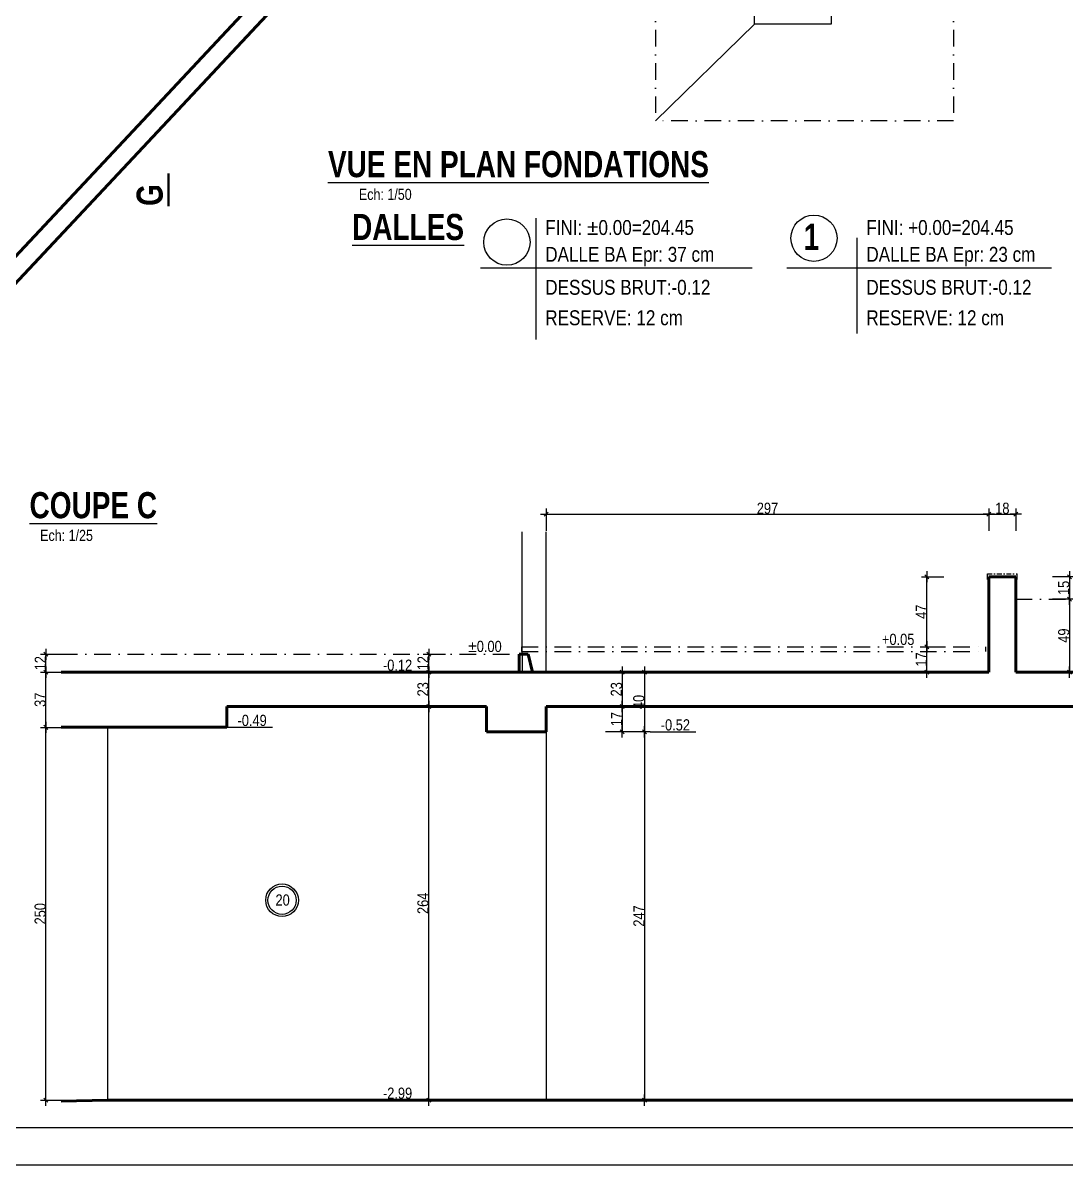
# Model space of a CAD drawing. Header units: centimetres. Extents: x 38820 to 82487, y -36363 to -12804.
# Drawn here: x 48292 to 49692, y -26723 to -25191 of the extents above; entities that cross this region are included whole.
import ezdxf
from ezdxf.enums import TextEntityAlignment as Align

# ---------------------------------------------------------------- set-up
doc = ezdxf.new("R2010")
doc.units = ezdxf.units.CM
doc.header["$LTSCALE"] = 0.5
doc.linetypes.add('TIRETPT2', pattern=[12.7, 6.35, -3.175, 0, -3.175])
doc.layers.get('DEFPOINTS').update_dxf_attribs({"linetype": 'CONTINUOUS'})
for name, color, linetype in [('01_Cad_2', 5, 'CONTINUOUS'), ('01_cote_gen', 4, 'CONTINUOUS'), ('01_linteaux', 2, 'CONTINUOUS'), ('01_texte', 230, 'CONTINUOUS'), ('AA_COTES', 2, 'CONTINUOUS')]:
    doc.layers.add(name, color=color, linetype=linetype)
doc.layers.add('01_murs_coup', color=5, linetype='CONTINUOUS', lineweight=60)
doc.styles.add('ARIAL NA', font='ARIALN.TTF')
doc.styles.add('Arial Narrow', font='ARIALN.TTF')
doc.styles.add('impact', font='impact.ttf')
doc.styles.add('MATTE_TXT', font='arial.ttf')
doc.styles.add('STYLE2', font='ARIALN.TTF')
doc.dimstyles.new('JB25', dxfattribs={"dimscale": 0.1, "dimtxt": 150, "dimasz": 15, "dimexe": 0.1, "dimexo": 0.1, "dimgap": 0.09, "dimtad": 1, "dimdec": 1, "dimlfac": 0.5, "dimdsep": 46, "dimtxsty": 'STYLE2', "dimblk1": 'BOND_G', "dimblk2": 'BOND_D', "dimsah": 1, "dimcen": 1.5, "dimdle": 0.01, "dimse1": 1, "dimse2": 1, "dimclrd": 4, "dimclre": 2, "dimclrt": 6, "dimazin": 2, "dimtfac": 2.333333, "dimtdec": 1, "dimtix": 1, "dimtmove": 2, "dimatfit": 3, "dimldrblk": 'BOND_G', "dimfxl": 1, "dimtolj": 1, "dimtzin": 0, "dimarcsym": 0})

# ---------------------------------------------------------------- blocks, each defined once
blk = doc.blocks.new('BOND_G')
at = {"layer": 'AA_COTES', "color": 0}
for p, q in [((0, -5), (0, 15)), ((5, 0), (-5, 0)), ((1.8, 1.8), (-1.8, -1.8))]:
    blk.add_line(p, q, dxfattribs=at)
blk = doc.blocks.new('BOND_D')
at = {"layer": 'AA_COTES', "color": 0}
for p, q in [((5, 0), (-5, 0)), ((-1.8, -1.8), (1.8, 1.8)), ((0, 5), (0, -15))]:
    blk.add_line(p, q, dxfattribs=at)
blk = doc.blocks.new('*D977')
at = {"layer": '01_cote_gen', "color": 4, "lineweight": -2, "transparency": 16777216}
blk.add_line((48836.7, -26634.3), (48836.7, -26109.3), dxfattribs=at)
at = {"layer": 'DEFPOINTS', "color": 0}
for p in [(48836.7, -26107.8), (48938.3, -26107.8), (48938.3, -26635.8)]:
    blk.add_point(p, dxfattribs=at)
at = {"layer": '01_cote_gen', "color": 4, "lineweight": -2, "transparency": 16777216, "xscale": 1.5, "yscale": 1.5, "zscale": 1.5}
for name, p, rotation in [('BOND_D', (48836.7, -26107.8), 90), ('BOND_G', (48836.7, -26635.8), 270)]:
    blk.add_blockref(name, p, dxfattribs=dict(at, rotation=rotation))
at = {"layer": '01_cote_gen', "color": 6, "transparency": 16777216, "insert": (48829, -26371.8), "char_height": 15, "attachment_point": 5, "rotation": 90, "style": 'STYLE2'}
blk.add_mtext('\\A1;264', dxfattribs=at)
blk = doc.blocks.new('*D978')
at = {"layer": '01_cote_gen', "color": 4, "lineweight": -2, "transparency": 16777216}
blk.add_line((48836.7, -26106.3), (48836.7, -26063.3), dxfattribs=at)
at = {"layer": 'DEFPOINTS', "color": 0}
for p in [(48836.7, -26061.8), (48906.7, -26061.8), (48889.5, -26107.8)]:
    blk.add_point(p, dxfattribs=at)
at = {"layer": '01_cote_gen', "color": 4, "lineweight": -2, "transparency": 16777216, "xscale": 1.5, "yscale": 1.5, "zscale": 1.5}
for name, p, rotation in [('BOND_D', (48836.7, -26061.8), 90), ('BOND_G', (48836.7, -26107.8), 270)]:
    blk.add_blockref(name, p, dxfattribs=dict(at, rotation=rotation))
at = {"layer": '01_cote_gen', "color": 6, "transparency": 16777216, "insert": (48829, -26084.8), "char_height": 15, "attachment_point": 5, "rotation": 90, "style": 'STYLE2'}
blk.add_mtext('\\A1;23', dxfattribs=at)
blk = doc.blocks.new('*D979')
at = {"layer": '01_cote_gen', "color": 4, "lineweight": -2, "transparency": 16777216}
blk.add_line((48836.7, -26060.3), (48836.7, -26039.3), dxfattribs=at)
at = {"layer": 'DEFPOINTS', "color": 0}
for p in [(48836.7, -26037.8), (48890.7, -26037.8), (48890.7, -26061.8)]:
    blk.add_point(p, dxfattribs=at)
at = {"layer": '01_cote_gen', "color": 4, "lineweight": -2, "transparency": 16777216, "xscale": 1.5, "yscale": 1.5, "zscale": 1.5}
for name, p, rotation in [('BOND_D', (48836.7, -26037.8), 90), ('BOND_G', (48836.7, -26061.8), 270)]:
    blk.add_blockref(name, p, dxfattribs=dict(at, rotation=rotation))
at = {"layer": '01_cote_gen', "color": 6, "transparency": 16777216, "insert": (48829.1, -26049.8), "char_height": 15, "attachment_point": 5, "rotation": 90, "style": 'STYLE2'}
blk.add_mtext('\\A1;12', dxfattribs=at)
blk = doc.blocks.new('*D980')
at = {"layer": '01_cote_gen', "color": 4, "lineweight": -2, "transparency": 16777216}
blk.add_line((48995.5, -25849.8), (49586.5, -25849.8), dxfattribs=at)
at = {"layer": 'DEFPOINTS', "color": 0}
for p in [(49588, -25849.8), (48994, -25917.8), (49588, -25917.8)]:
    blk.add_point(p, dxfattribs=at)
at = {"layer": '01_cote_gen', "color": 4, "lineweight": -2, "transparency": 16777216, "xscale": 1.5, "yscale": 1.5, "zscale": 1.5, "rotation": 180}
blk.add_blockref('BOND_G', (48994, -25849.8), dxfattribs=at)
at = {"layer": '01_cote_gen', "color": 4, "lineweight": -2, "transparency": 16777216, "xscale": 1.5, "yscale": 1.5, "zscale": 1.5}
blk.add_blockref('BOND_D', (49588, -25849.8), dxfattribs=at)
at = {"layer": '01_cote_gen', "color": 6, "transparency": 16777216, "insert": (49291, -25842.1), "char_height": 15, "attachment_point": 5, "style": 'STYLE2'}
blk.add_mtext('\\A1;297', dxfattribs=at)
blk = doc.blocks.new('*D981')
at = {"layer": '01_cote_gen', "color": 4, "lineweight": -2, "transparency": 16777216}
blk.add_line((49589.5, -25849.8), (49622.5, -25849.8), dxfattribs=at)
at = {"layer": 'DEFPOINTS', "color": 0}
for p in [(49624, -25849.8), (49588, -25872.3), (49624, -25917.8)]:
    blk.add_point(p, dxfattribs=at)
at = {"layer": '01_cote_gen', "color": 4, "lineweight": -2, "transparency": 16777216, "xscale": 1.5, "yscale": 1.5, "zscale": 1.5, "rotation": 180}
blk.add_blockref('BOND_G', (49588, -25849.8), dxfattribs=at)
at = {"layer": '01_cote_gen', "color": 4, "lineweight": -2, "transparency": 16777216, "xscale": 1.5, "yscale": 1.5, "zscale": 1.5}
blk.add_blockref('BOND_D', (49624, -25849.8), dxfattribs=at)
at = {"layer": '01_cote_gen', "color": 6, "transparency": 16777216, "insert": (49606, -25842.1), "char_height": 15, "attachment_point": 5, "style": 'STYLE2'}
blk.add_mtext('\\A1;18', dxfattribs=at)
blk = doc.blocks.new('*D982')
at = {"layer": '01_cote_gen', "color": 4, "lineweight": -2, "transparency": 16777216}
blk.add_line((49724.4, -25935.3), (49724.4, -26060.3), dxfattribs=at)
at = {"layer": 'DEFPOINTS', "color": 0}
for p in [(49624, -25933.8), (49624, -26061.8), (49724.4, -26061.8)]:
    blk.add_point(p, dxfattribs=at)
at = {"layer": '01_cote_gen', "color": 4, "lineweight": -2, "transparency": 16777216, "xscale": 1.5, "yscale": 1.5, "zscale": 1.5}
for name, p, rotation in [('BOND_G', (49724.4, -25933.8), 90), ('BOND_D', (49724.4, -26061.8), 270)]:
    blk.add_blockref(name, p, dxfattribs=dict(at, rotation=rotation))
at = {"layer": '01_cote_gen', "color": 6, "transparency": 16777216, "insert": (49716.7, -25997.8), "char_height": 15, "attachment_point": 5, "rotation": 90, "style": 'STYLE2'}
blk.add_mtext('\\A1;64', dxfattribs=at)
blk = doc.blocks.new('*D983')
at = {"layer": '01_cote_gen', "color": 4, "lineweight": -2, "transparency": 16777216}
blk.add_line((49696, -25935.3), (49696, -25962.3), dxfattribs=at)
at = {"layer": 'DEFPOINTS', "color": 0}
for p in [(49701.9, -25933.8), (49696, -25963.8), (49712.6, -25963.8)]:
    blk.add_point(p, dxfattribs=at)
at = {"layer": '01_cote_gen', "color": 4, "lineweight": -2, "transparency": 16777216, "xscale": 1.5, "yscale": 1.5, "zscale": 1.5}
for name, p, rotation in [('BOND_G', (49696, -25933.8), 90), ('BOND_D', (49696, -25963.8), 270)]:
    blk.add_blockref(name, p, dxfattribs=dict(at, rotation=rotation))
at = {"layer": '01_cote_gen', "color": 6, "transparency": 16777216, "insert": (49688.4, -25948.8), "char_height": 15, "attachment_point": 5, "rotation": 90, "style": 'STYLE2'}
blk.add_mtext('\\A1;15', dxfattribs=at)
blk = doc.blocks.new('*D984')
at = {"layer": '01_cote_gen', "color": 4, "lineweight": -2, "transparency": 16777216}
blk.add_line((49696, -25965.3), (49696, -26060.3), dxfattribs=at)
at = {"layer": 'DEFPOINTS', "color": 0}
for p in [(49712.1, -25963.8), (49696, -26061.8), (49705.4, -26061.8)]:
    blk.add_point(p, dxfattribs=at)
at = {"layer": '01_cote_gen', "color": 4, "lineweight": -2, "transparency": 16777216, "xscale": 1.5, "yscale": 1.5, "zscale": 1.5}
for name, p, rotation in [('BOND_G', (49696, -25963.8), 90), ('BOND_D', (49696, -26061.8), 270)]:
    blk.add_blockref(name, p, dxfattribs=dict(at, rotation=rotation))
at = {"layer": '01_cote_gen', "color": 6, "transparency": 16777216, "insert": (49688.4, -26012.8), "char_height": 15, "attachment_point": 5, "rotation": 90, "style": 'STYLE2'}
blk.add_mtext('\\A1;49', dxfattribs=at)
blk = doc.blocks.new('*D985')
at = {"layer": '01_cote_gen', "color": 4, "lineweight": -2, "transparency": 16777216}
blk.add_line((49504.9, -26060.3), (49504.9, -26029.3), dxfattribs=at)
at = {"layer": 'DEFPOINTS', "color": 0}
for p in [(49504.9, -26027.8), (49541.2, -26027.8), (49531.9, -26061.8)]:
    blk.add_point(p, dxfattribs=at)
at = {"layer": '01_cote_gen', "color": 4, "lineweight": -2, "transparency": 16777216, "xscale": 1.5, "yscale": 1.5, "zscale": 1.5}
for name, p, rotation in [('BOND_D', (49504.9, -26027.8), 90), ('BOND_G', (49504.9, -26061.8), 270)]:
    blk.add_blockref(name, p, dxfattribs=dict(at, rotation=rotation))
at = {"layer": '01_cote_gen', "color": 6, "transparency": 16777216, "insert": (49497.4, -26044.8), "char_height": 15, "attachment_point": 5, "rotation": 90, "style": 'STYLE2'}
blk.add_mtext('\\A1;17', dxfattribs=at)
blk = doc.blocks.new('*D986')
at = {"layer": '01_cote_gen', "color": 4, "lineweight": -2, "transparency": 16777216}
blk.add_line((49504.9, -26026.3), (49504.9, -25935.3), dxfattribs=at)
at = {"layer": 'DEFPOINTS', "color": 0}
for p in [(49504.9, -25933.8), (49612.1, -25933.8), (49586.5, -26027.8)]:
    blk.add_point(p, dxfattribs=at)
at = {"layer": '01_cote_gen', "color": 4, "lineweight": -2, "transparency": 16777216, "xscale": 1.5, "yscale": 1.5, "zscale": 1.5}
for name, p, rotation in [('BOND_D', (49504.9, -25933.8), 90), ('BOND_G', (49504.9, -26027.8), 270)]:
    blk.add_blockref(name, p, dxfattribs=dict(at, rotation=rotation))
at = {"layer": '01_cote_gen', "color": 6, "transparency": 16777216, "insert": (49497.4, -25980.8), "char_height": 15, "attachment_point": 5, "rotation": 90, "style": 'STYLE2'}
blk.add_mtext('\\A1;47', dxfattribs=at)
blk = doc.blocks.new('*D987')
at = {"layer": '01_cote_gen', "color": 4, "lineweight": -2, "transparency": 16777216}
blk.add_line((49928.2, -26106.3), (49928.2, -26063.3), dxfattribs=at)
at = {"layer": 'DEFPOINTS', "color": 0}
for p in [(49589.6, -26061.8), (49928.2, -26061.8), (49602, -26107.8)]:
    blk.add_point(p, dxfattribs=at)
at = {"layer": '01_cote_gen', "color": 4, "lineweight": -2, "transparency": 16777216, "xscale": 1.5, "yscale": 1.5, "zscale": 1.5}
for name, p, rotation in [('BOND_D', (49928.2, -26061.8), 90), ('BOND_G', (49928.2, -26107.8), 270)]:
    blk.add_blockref(name, p, dxfattribs=dict(at, rotation=rotation))
at = {"layer": '01_cote_gen', "color": 6, "transparency": 16777216, "insert": (49920.5, -26084.8), "char_height": 15, "attachment_point": 5, "rotation": 90, "style": 'STYLE2'}
blk.add_mtext('\\A1;23', dxfattribs=at)
blk = doc.blocks.new('*D990')
at = {"layer": '01_cote_gen', "color": 4, "lineweight": -2, "transparency": 16777216}
blk.add_line((49126.2, -26063.3), (49126.2, -26140.3), dxfattribs=at)
at = {"layer": 'DEFPOINTS', "color": 0}
for p in [(49021.8, -26061.8), (48969.6, -26141.8), (49126.2, -26141.8)]:
    blk.add_point(p, dxfattribs=at)
at = {"layer": '01_cote_gen', "color": 4, "lineweight": -2, "transparency": 16777216, "xscale": 1.5, "yscale": 1.5, "zscale": 1.5}
for name, p, rotation in [('BOND_G', (49126.2, -26061.8), 90), ('BOND_D', (49126.2, -26141.8), 270)]:
    blk.add_blockref(name, p, dxfattribs=dict(at, rotation=rotation))
at = {"layer": '01_cote_gen', "color": 6, "transparency": 16777216, "insert": (49118.5, -26101.8), "char_height": 15, "attachment_point": 5, "rotation": 90, "style": 'STYLE2'}
blk.add_mtext('\\A1;40', dxfattribs=at)
blk = doc.blocks.new('*D991')
at = {"layer": '01_cote_gen', "color": 4, "lineweight": -2, "transparency": 16777216}
blk.add_line((49096.1, -26063.3), (49096.1, -26106.3), dxfattribs=at)
at = {"layer": 'DEFPOINTS', "color": 0}
for p in [(49057, -26061.8), (49057, -26107.8), (49096.1, -26107.8)]:
    blk.add_point(p, dxfattribs=at)
at = {"layer": '01_cote_gen', "color": 4, "lineweight": -2, "transparency": 16777216, "xscale": 1.5, "yscale": 1.5, "zscale": 1.5}
for name, p, rotation in [('BOND_G', (49096.1, -26061.8), 90), ('BOND_D', (49096.1, -26107.8), 270)]:
    blk.add_blockref(name, p, dxfattribs=dict(at, rotation=rotation))
at = {"layer": '01_cote_gen', "color": 6, "transparency": 16777216, "insert": (49088.5, -26084.8), "char_height": 15, "attachment_point": 5, "rotation": 90, "style": 'STYLE2'}
blk.add_mtext('\\A1;23', dxfattribs=at)
blk = doc.blocks.new('*D992')
at = {"layer": '01_cote_gen', "color": 4, "lineweight": -2, "transparency": 16777216}
blk.add_line((49096.1, -26109.3), (49096.1, -26140.3), dxfattribs=at)
at = {"layer": 'DEFPOINTS', "color": 0}
for p in [(49073.6, -26107.8), (48994, -26141.8), (49096.1, -26141.8)]:
    blk.add_point(p, dxfattribs=at)
at = {"layer": '01_cote_gen', "color": 4, "lineweight": -2, "transparency": 16777216, "xscale": 1.5, "yscale": 1.5, "zscale": 1.5}
for name, p, rotation in [('BOND_G', (49096.1, -26107.8), 90), ('BOND_D', (49096.1, -26141.8), 270)]:
    blk.add_blockref(name, p, dxfattribs=dict(at, rotation=rotation))
at = {"layer": '01_cote_gen', "color": 6, "transparency": 16777216, "insert": (49088.6, -26124.8), "char_height": 15, "attachment_point": 5, "rotation": 90, "style": 'STYLE2'}
blk.add_mtext('\\A1;17', dxfattribs=at)
blk = doc.blocks.new('*D993')
at = {"layer": '01_cote_gen', "color": 4, "lineweight": -2, "transparency": 16777216}
blk.add_line((49126.2, -26143.3), (49126.2, -26634.3), dxfattribs=at)
at = {"layer": 'DEFPOINTS', "color": 0}
for p in [(49073.6, -26141.8), (49073.6, -26635.8), (49126.2, -26635.8)]:
    blk.add_point(p, dxfattribs=at)
at = {"layer": '01_cote_gen', "color": 4, "lineweight": -2, "transparency": 16777216, "xscale": 1.5, "yscale": 1.5, "zscale": 1.5}
for name, p, rotation in [('BOND_G', (49126.2, -26141.8), 90), ('BOND_D', (49126.2, -26635.8), 270)]:
    blk.add_blockref(name, p, dxfattribs=dict(at, rotation=rotation))
at = {"layer": '01_cote_gen', "color": 6, "transparency": 16777216, "insert": (49118.6, -26388.8), "char_height": 15, "attachment_point": 5, "rotation": 90, "style": 'STYLE2'}
blk.add_mtext('\\A1;247', dxfattribs=at)
blk = doc.blocks.new('*D994')
at = {"layer": '01_cote_gen', "color": 4, "lineweight": -2, "transparency": 16777216}
blk.add_line((48323.3, -26634.3), (48323.3, -26137.3), dxfattribs=at)
at = {"layer": 'DEFPOINTS', "color": 0}
for p in [(48323.3, -26135.8), (48375.3, -26135.8), (48443.2, -26635.8)]:
    blk.add_point(p, dxfattribs=at)
at = {"layer": '01_cote_gen', "color": 4, "lineweight": -2, "transparency": 16777216, "xscale": 1.5, "yscale": 1.5, "zscale": 1.5}
for name, p, rotation in [('BOND_D', (48323.3, -26135.8), 90), ('BOND_G', (48323.3, -26635.8), 270)]:
    blk.add_blockref(name, p, dxfattribs=dict(at, rotation=rotation))
at = {"layer": '01_cote_gen', "color": 6, "transparency": 16777216, "insert": (48315.6, -26385.8), "char_height": 15, "attachment_point": 5, "rotation": 90, "style": 'STYLE2'}
blk.add_mtext('\\A1;250', dxfattribs=at)
blk = doc.blocks.new('*D995')
at = {"layer": '01_cote_gen', "color": 4, "lineweight": -2, "transparency": 16777216}
blk.add_line((48323.3, -26134.3), (48323.3, -26063.3), dxfattribs=at)
at = {"layer": 'DEFPOINTS', "color": 0}
for p in [(48323.3, -26061.8), (48379.2, -26061.8), (48379.2, -26135.8)]:
    blk.add_point(p, dxfattribs=at)
at = {"layer": '01_cote_gen', "color": 4, "lineweight": -2, "transparency": 16777216, "xscale": 1.5, "yscale": 1.5, "zscale": 1.5}
for name, p, rotation in [('BOND_D', (48323.3, -26061.8), 90), ('BOND_G', (48323.3, -26135.8), 270)]:
    blk.add_blockref(name, p, dxfattribs=dict(at, rotation=rotation))
at = {"layer": '01_cote_gen', "color": 6, "transparency": 16777216, "insert": (48315.6, -26098.8), "char_height": 15, "attachment_point": 5, "rotation": 90, "style": 'STYLE2'}
blk.add_mtext('\\A1;37', dxfattribs=at)
blk = doc.blocks.new('*D996')
at = {"layer": '01_cote_gen', "color": 4, "lineweight": -2, "transparency": 16777216}
blk.add_line((48323.3, -26060.3), (48323.3, -26039.3), dxfattribs=at)
at = {"layer": 'DEFPOINTS', "color": 0}
for p in [(48323.3, -26037.8), (48416.6, -26037.8), (48431.2, -26061.8)]:
    blk.add_point(p, dxfattribs=at)
at = {"layer": '01_cote_gen', "color": 4, "lineweight": -2, "transparency": 16777216, "xscale": 1.5, "yscale": 1.5, "zscale": 1.5}
for name, p, rotation in [('BOND_D', (48323.3, -26037.8), 90), ('BOND_G', (48323.3, -26061.8), 270)]:
    blk.add_blockref(name, p, dxfattribs=dict(at, rotation=rotation))
at = {"layer": '01_cote_gen', "color": 6, "transparency": 16777216, "insert": (48315.8, -26049.8), "char_height": 15, "attachment_point": 5, "rotation": 90, "style": 'STYLE2'}
blk.add_mtext('\\A1;12', dxfattribs=at)

msp = doc.modelspace()

# ---------------------------------------------------------------- linework, layer by layer
at = {"layer": '01_Cad_2', "color": 2}
msp.add_line((51839.389, -26672.97), (45949.389, -26672.97), dxfattribs=at)
at = {"layer": '01_Cad_2'}
msp.add_line((51839.389, -26722.97), (45899.389, -26722.97), dxfattribs=at)
at = {"layer": '01_linteaux', "linetype": 'TIRETPT2', "ltscale": 7}
for p, q in [((49140.631, -25022.374), (49140.631, -25322.374)), ((49540.631, -25022.374), (49540.631, -25322.374)), ((49540.631, -25322.374), (49140.631, -25322.374)), ((49586.004, -25937.722), (49586.004, -25929.753)), ((49586.004, -25937.722), (49587.498, -25936.287)), ((49626.004, -25937.722), (49624.511, -25936.287)), ((49626.004, -25937.722), (49626.004, -25929.753)), ((49624.004, -25963.753), (49819.024, -25963.753)), ((48961.023, -26027.753), (49584.004, -26027.753)), ((48961.023, -26027.753), (48961.023, -26034.153)), ((49584.004, -26034.153), (49584.004, -26027.753)), ((48343.488, -26037.753), (48950.004, -26037.753)), ((48961.023, -26034.153), (49584.004, -26034.153))]:
    msp.add_line(p, q, dxfattribs=at)
at = {"layer": '01_linteaux'}
for p, q in [((48962.004, -26037.753), (48962.004, -25873.457)), ((48994.004, -26061.753), (48994.004, -25873.457)), ((48962.004, -26037.753), (48962.004, -26061.753)), ((48406.004, -26135.753), (48406.004, -26635.753)), ((48994.004, -26141.753), (48994.004, -26635.753))]:
    msp.add_line(p, q, dxfattribs=at)
at = {"layer": '01_linteaux', "linetype": 'TIRETPT2', "ltscale": 2}
msp.add_line((49586.004, -25929.753), (49626.004, -25929.753), dxfattribs=at)
at = {"layer": '01_murs_coup'}
for p, q in [((48742.937, -25012.374), (48261.488, -25526.134)), ((48274.053, -25549.287), (48777.199, -25012.374)), ((48274.053, -25549.287), (48777.199, -25012.374)), ((49588.004, -26061.753), (49588.004, -25933.753)), ((49588.004, -25933.753), (49624.004, -25933.753)), ((49624.004, -26061.753), (49624.004, -25933.753)), ((48958.004, -26037.753), (48970.004, -26037.753)), ((48958.004, -26061.753), (48958.004, -26037.753)), ((48970.004, -26037.753), (48976.004, -26061.753)), ((48343.488, -26061.753), (49588.004, -26061.753)), ((49624.004, -26061.753), (49793.672, -26061.753)), ((48566.004, -26107.753), (48914.004, -26107.753)), ((48566.004, -26107.753), (48566.004, -26135.753)), ((48914.004, -26141.753), (48914.004, -26107.753)), ((48994.004, -26141.753), (48994.004, -26107.753)), ((48994.004, -26107.753), (49781.771, -26107.753)), ((48343.488, -26135.753), (48566.004, -26135.753)), ((48914.004, -26141.753), (48994.004, -26141.753)), ((48406.004, -26635.753), (48343.488, -26637.253)), ((48406.004, -26635.753), (50008.485, -26635.753))]:
    msp.add_line(p, q, dxfattribs=at)
at = {"layer": '01_texte'}
for p, q in [((49273.505, -25192.566), (49140.631, -25322.374)), ((48980.281, -25453.03), (48980.281, -25615.673)), ((49410.97, -25479.483), (49410.97, -25607.505)), ((48906.109, -25519.415), (49270.435, -25519.415)), ((49317.151, -25519.415), (49672.103, -25519.415)), ((48769.285, -26061.753), (48830.516, -26061.753)), ((48566.004, -26135.753), (48627.236, -26135.753)), ((49133.664, -26141.753), (49194.895, -26141.753)), ((48769.285, -26635.753), (48830.516, -26635.753))]:
    msp.add_line(p, q, dxfattribs=at)
msp.add_lwpolyline([(49273.505, -25169.762), (49376.295, -25169.762), (49376.295, -25192.566), (49273.505, -25192.566)], close=True, dxfattribs=at)
at = {"layer": '01_texte', "const_width": 3}
msp.add_lwpolyline([(48487.541, -25392.667), (48487.541, -25436.918)], dxfattribs=at)
at = {"layer": '01_texte'}
for centre, radius in [((48941.556, -25485.004), 30.98), ((49353.379, -25479.856), 30.98), ((48639.918, -26367.715), 21.894), ((48639.918, -26367.715), 18.967)]:
    msp.add_circle(centre, radius, dxfattribs=at)

# ---------------------------------------------------------------- texts
at = {"layer": '01_texte', "style": 'impact'}
for s, p in [('%%UVUE EN PLAN FONDATIONS', (48957.035, -25408.46)), ('%%UDALLES', (48808.938, -25492.736)), ('%%UCOUPE C', (48386.758, -25865.844))]:
    msp.add_text(s, height=35, dxfattribs=at).set_placement(p, align=Align.BOTTOM_CENTER)
msp.add_text('G', height=35, rotation=90, dxfattribs=at).set_placement((48490.393, -25421.878), align=Align.BOTTOM_CENTER)
at = {"layer": '01_texte', "style": 'MATTE_TXT', "width": 0.8}
for s, p in [('Ech: 1/50', (48778.404, -25433.02)), ('Ech: 1/25', (48350.88, -25890.404))]:
    msp.add_text(s, height=15, dxfattribs=at).set_placement(p, align=Align.BOTTOM_CENTER)
at = {"layer": '01_texte'}
for s, height, style, p in [('FINI: %%P0.00=204.45', 20, 'ARIAL NA', (48992.984, -25475.468)), ('FINI: +0.00=204.45', 20, 'ARIAL NA', (49423.672, -25475.468)), ('DALLE BA Epr: 37 cm', 20, 'ARIAL NA', (48992.984, -25511.43)), ('DALLE BA Epr: 23 cm', 20, 'ARIAL NA', (49423.672, -25511.43)), ('DESSUS BRUT:-0.12', 20, 'ARIAL NA', (48992.984, -25555.675)), ('DESSUS BRUT:-0.12', 20, 'ARIAL NA', (49423.672, -25555.675)), ('RESERVE: 12 cm', 20, 'ARIAL NA', (48992.984, -25596.515)), ('RESERVE: 12 cm', 20, 'ARIAL NA', (49423.672, -25596.515)), ('+0.05', 15, 'Arial Narrow', (49444.563, -26025.299)), ('%%P0.00', 15, 'Arial Narrow', (48889.601, -26034.764)), ('-0.12', 15, 'Arial Narrow', (48775.306, -26060.007)), ('-0.49', 15, 'Arial Narrow', (48580.236, -26134.007)), ('-0.52', 15, 'Arial Narrow', (49147.895, -26140.007)), ('20', 15, 'Arial Narrow', (48631.163, -26374.901)), ('-2.99', 15, 'Arial Narrow', (48775.306, -26634.007))]:
    msp.add_text(s, height=height, dxfattribs=dict(at, style=style)).set_placement(p)
at = {"layer": '01_texte', "style": 'impact'}
msp.add_text('1', height=35, dxfattribs=at).set_placement((49350.039, -25477.975), align=Align.MIDDLE_CENTER)

# ---------------------------------------------------------------- dimensions: what is measured, and where the dimension line sits
at = {"layer": '01_cote_gen'}
for base, p1, p2, picture, middle in [((49588.004, -25849.8), (48994.004, -25917.753), (49588.004, -25917.753), '*D980', (49291.004, -25842.132)), ((49624.004, -25849.8), (49588.004, -25872.3), (49624.004, -25917.753), '*D981', (49606.004, -25842.132))]:
    dim = msp.add_linear_dim(base=base, p1=p1, p2=p2, dimstyle='JB25', dxfattribs=at)
    dim.commit()
    dim.dimension.update_dxf_attribs({"geometry": picture, "text_midpoint": middle})
for base, p1, p2, picture, middle in [((49504.908, -25933.753), (49586.545, -26027.753), (49612.131, -25933.753), '*D986', (49497.399, -25980.753)), ((49724.374, -26061.753), (49624.004, -25933.753), (49624.004, -26061.753), '*D982', (49716.707, -25997.753)), ((49696.021, -25963.753), (49701.874, -25933.753), (49712.64, -25963.753), '*D983', (49688.354, -25948.753)), ((49696.021, -26061.753), (49712.104, -25963.753), (49705.403, -26061.753), '*D984', (49688.354, -26012.753)), ((49504.908, -26027.753), (49531.918, -26061.753), (49541.179, -26027.753), '*D985', (49497.368, -26044.753)), ((48323.315, -26037.753), (48431.234, -26061.753), (48416.561, -26037.753), '*D996', (48315.776, -26049.753)), ((48836.662, -26037.753), (48890.722, -26061.753), (48890.722, -26037.753), '*D979', (48829.122, -26049.753)), ((48323.315, -26061.753), (48379.21, -26135.753), (48379.21, -26061.753), '*D995', (48315.648, -26098.753)), ((48836.662, -26061.753), (48889.494, -26107.753), (48906.673, -26061.753), '*D978', (48828.994, -26084.753)), ((49126.164, -26141.753), (49021.757, -26061.753), (48969.554, -26141.753), '*D990', (49118.496, -26101.753)), ((49096.147, -26107.753), (49056.994, -26061.753), (49056.994, -26107.753), '*D991', (49088.479, -26084.753)), ((49928.202, -26061.753), (49602.009, -26107.753), (49589.61, -26061.753), '*D987', (49920.535, -26084.753)), ((48836.662, -26107.753), (48938.314, -26635.753), (48938.314, -26107.753), '*D977', (48828.994, -26371.753)), ((49096.147, -26141.753), (49073.647, -26107.753), (48994.004, -26141.753), '*D992', (49088.607, -26124.753)), ((48323.315, -26135.753), (48443.24, -26635.753), (48375.34, -26135.753), '*D994', (48315.648, -26385.753)), ((49126.164, -26635.753), (49073.647, -26141.753), (49073.647, -26635.753), '*D993', (49118.624, -26388.753))]:
    dim = msp.add_linear_dim(base=base, p1=p1, p2=p2, angle=90, dimstyle='JB25', dxfattribs=at)
    dim.commit()
    dim.dimension.update_dxf_attribs({"geometry": picture, "text_midpoint": middle})

doc.saveas('drawing.dxf')
